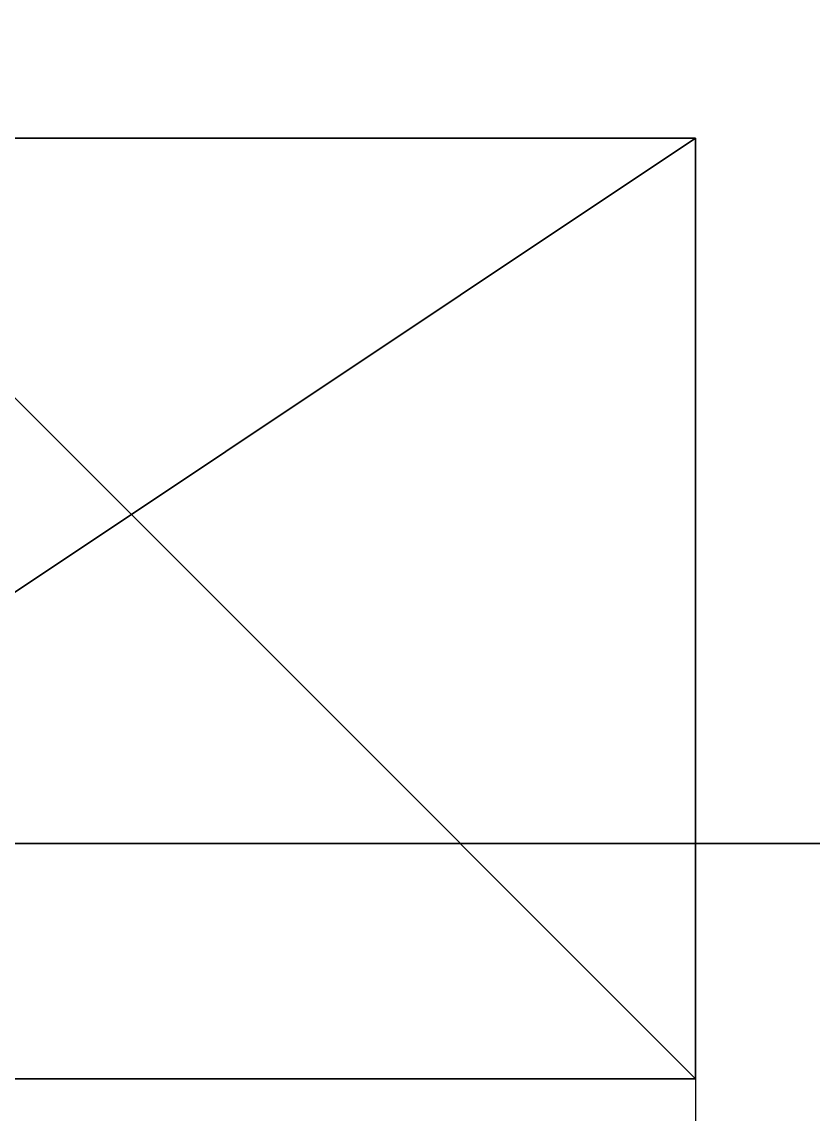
# Model space of a CAD drawing. Header units: metres. Extents: x -124 to 60, y -56 to 44.
# Drawn here: x 14.27 to 21, y -26.3 to -17.01 of the extents above; entities that cross this region are included whole.
import ezdxf

# ---------------------------------------------------------------- set-up
doc = ezdxf.new("R2010")
doc.units = ezdxf.units.M

msp = doc.modelspace()

# ---------------------------------------------------------------- linework, layer by layer
for points in [[(60, 44, 20), (10, 44, 20), (10, -56, 20)], [(10, -56, 20), (60, -56, 20), (60, 44, 20)], [(8, -26, 20), (20, -26, 20), (20, -18, 20)], [(20, -18, 20), (8, -18, 20), (8, -26, 20)], [(20, -18, 20), (20, -18, 10), (8, -18, 10)], [(8, -18, 10), (8, -18, 20), (20, -18, 20)], [(20, -26, 10), (20, -18, 10), (12, -18, 10)], [(12, -18, 10), (12, -26, 10), (20, -26, 10)], [(20, -26, 20), (20, -18, 20), (20, -18, 10)], [(20, -18, 10), (20, -26, 10), (20, -26, 20)], [(-13, -24, -6), (-13, -33, -6), (27, -33, -6)], [(27, -33, -6), (27, -24, -6), (-13, -24, -6)], [(27, -24), (-12, -24), (-12, -24, -6)], [(-12, -24, -6), (27, -24, -6), (27, -24)], [(20, -32, 10), (8, -32, 10), (8, -26, 10)], [(8, -26, 10), (20, -26, 10), (20, -32, 10)], [(20, -26, 10), (8, -26, 10), (8, -26, 20)], [(8, -26, 20), (20, -26, 20), (20, -26, 10)]]:
    msp.add_3dface(points)

doc.saveas('drawing.dxf')
